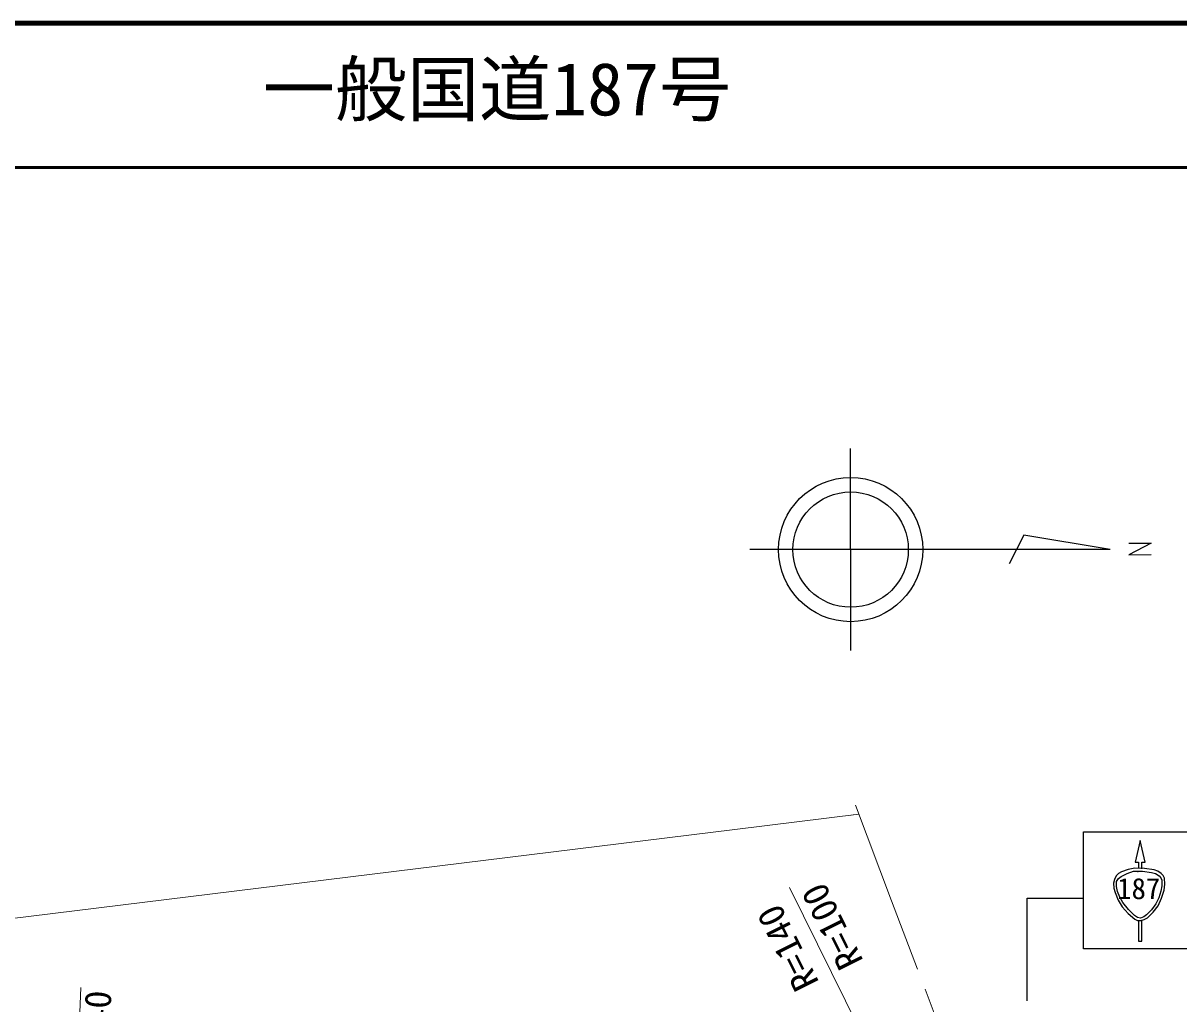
# Model space of a CAD drawing. Units: millimetres, scale not verified. Extents: x 40000 to 680000, y 20000 to 380000.
# Drawn here: x 200111 to 280256, y 311994 to 380000 of the extents above; entities that cross this region are included whole.
import ezdxf
from ezdxf.enums import TextEntityAlignment as Align

# ---------------------------------------------------------------- set-up
doc = ezdxf.new("R2010")
doc.units = ezdxf.units.MM
doc.header["$LTSCALE"] = 1000
doc.linetypes.add('CHAIN', pattern=[18.5, 12, -1.5, 3.5, -1.5])
for name, color, linetype, lineweight in [('M-BMK', 2, 'CHAIN', 13), ('M-BMK-SRVR', 3, 'Continuous', 25), ('M-STR-HTXT', 7, 'Continuous', 13), ('M-STR-STRC', 7, 'Continuous', 25), ('M-TTL', 2, 'Continuous', 140), ('M-TTL-LINE', 7, 'Continuous', 50), ('M-TTL-TXT', 7, 'Continuous', 13)]:
    doc.layers.add(name, color=color, linetype=linetype, lineweight=lineweight)
doc.styles.add('ＭＳ ゴシック', font='')
doc.styles.get('ＭＳ ゴシック').set_extended_font_data('MS Gothic')

msp = doc.modelspace()

# ---------------------------------------------------------------- linework, layer by layer
at = {"layer": 'M-BMK'}
for p, q in [((260329, 319133), (257821, 325778)), ((268692, 297115), (260329, 319133))]:
    msp.add_line(p, q, dxfattribs=at)
at = {"layer": 'M-BMK-SRVR'}
for p, q in [((257498, 336495), (257492, 350495)), ((269495, 344501), (268496, 342500)), ((275495, 343503), (269495, 344501)), ((278340, 343941), (276792, 343139)), ((276796, 343940), (278340, 343941)), ((275495, 343503), (250495, 343492)), ((276792, 343139), (278342, 343148))]:
    msp.add_line(p, q, dxfattribs=at)
for radius in [5000, 4000]:
    msp.add_circle((257495, 343495), radius, dxfattribs=at)
at = {"layer": 'M-STR-HTXT'}
for p, q in [((257550, 325085), (257665, 325099)), ((265702, 294904), (253264, 320065)), ((203020, 286033), (204103, 313126))]:
    msp.add_line(p, q, dxfattribs=at)
msp.add_lwpolyline([(63468, 301176), (249469, 324089), (258058, 325148)], dxfattribs=at)
at = {"layer": 'M-STR-STRC'}
for p, q in [((273632, 315814), (273632, 323925)), ((273632, 323925), (296657, 323925)), ((277571, 323326), (277234, 321826)), ((277909, 321826), (277571, 323326)), ((277206, 321401), (276741, 321317)), ((277878, 321381), (277206, 321401)), ((277234, 321826), (277459, 321826)), ((277459, 321826), (277459, 321381)), ((277684, 321366), (277684, 321826)), ((277684, 321826), (277909, 321826)), ((275782, 320624), (275731, 320358)), ((275902, 320862), (275782, 320624)), ((276070, 321039), (275902, 320862)), ((275941, 320482), (276065, 320679)), ((276065, 320679), (276250, 320835)), ((276287, 321161), (276070, 321039)), ((276250, 320835), (276666, 321044)), ((276741, 321317), (276287, 321161)), ((276666, 321044), (277106, 321186)), ((277106, 321186), (277724, 321186)), ((277724, 321186), (278357, 321113)), ((278543, 321288), (277878, 321381)), ((278357, 321113), (278639, 321026)), ((278799, 321195), (278543, 321288)), ((278639, 321026), (278888, 320872)), ((279016, 321040), (278799, 321195)), ((278888, 320872), (279015, 320737)), ((279015, 320737), (279078, 320563)), ((279177, 320893), (279016, 321040)), ((279267, 320718), (279177, 320893)), ((279286, 320287), (279267, 320718)), ((275731, 320358), (275750, 320027)), ((275750, 320027), (275842, 319707)), ((275938, 320133), (275941, 320482)), ((276007, 319795), (275938, 320133)), ((276152, 319399), (276007, 319795)), ((279008, 319808), (278866, 319351)), ((279079, 320180), (279008, 319808)), ((279054, 319314), (279231, 319868)), ((279078, 320563), (279079, 320180)), ((279231, 319868), (279286, 320287)), ((269739, 319325), (273632, 319325)), ((269739, 312204), (269739, 319325)), ((275842, 319707), (276053, 319197)), ((276053, 319197), (276324, 318726)), ((276368, 319029), (276152, 319399)), ((276753, 318541), (276368, 319029)), ((278866, 319351), (278658, 318926)), ((278814, 318798), (279054, 319314)), ((276324, 318726), (276734, 318266)), ((276734, 318266), (277193, 317861)), ((277178, 318116), (276753, 318541)), ((278367, 318525), (278020, 318170)), ((278084, 317972), (278472, 318355)), ((278658, 318926), (278367, 318525)), ((278472, 318355), (278814, 318798)), ((277379, 317994), (277178, 318116)), ((277193, 317861), (277397, 317786)), ((277583, 317949), (277379, 317994)), ((277397, 317786), (277610, 317769)), ((277459, 317779), (277459, 316340)), ((277818, 318027), (277584, 317949)), ((277610, 317769), (277860, 317837)), ((277684, 316340), (277684, 317779)), ((278020, 318170), (277818, 318027)), ((277860, 317837), (278084, 317972)), ((296657, 315814), (273632, 315814)), ((277459, 316340), (277684, 316340))]:
    msp.add_line(p, q, dxfattribs=at)
msp.add_arc((277411, 321210), 43.2, 247.39014, 28.71979, dxfattribs=at)
at = {"layer": 'M-TTL'}
msp.add_line((680000, 380000), (40000, 380000), dxfattribs=at)
at = {"layer": 'M-TTL-LINE'}
msp.add_line((40000, 370000), (680000, 370000), dxfattribs=at)

# ---------------------------------------------------------------- texts
at = {"layer": 'M-STR-HTXT', "style": 'ＭＳ ゴシック'}
for s, rotation, p in [('R=100', 116.4, (258898, 315213)), ('R=140', 116.6, (255829, 313736)), ('R=140', 87.5, (206515, 306624))]:
    msp.add_text(s, height=1833, rotation=rotation, dxfattribs=at).set_placement(p, align=Align.BOTTOM_LEFT)
at = {"layer": 'M-STR-STRC', "style": 'ＭＳ ゴシック'}
msp.add_text('187', height=1466, dxfattribs=at).set_placement((275975, 318817), align=Align.BOTTOM_LEFT)
at = {"layer": 'M-TTL-TXT', "style": 'ＭＳ ゴシック'}
msp.add_text('一般国道187号', height=3666, dxfattribs=at).set_placement((216734, 372500), align=Align.BOTTOM_LEFT)

doc.saveas('drawing.dxf')
